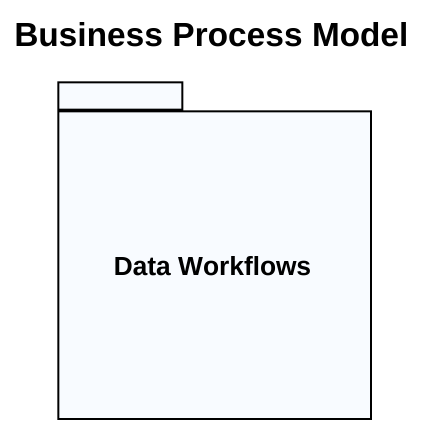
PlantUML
@startuml
title Business Process Model
package "Data Workflows" as Data_Workflows {
}
@enduml
